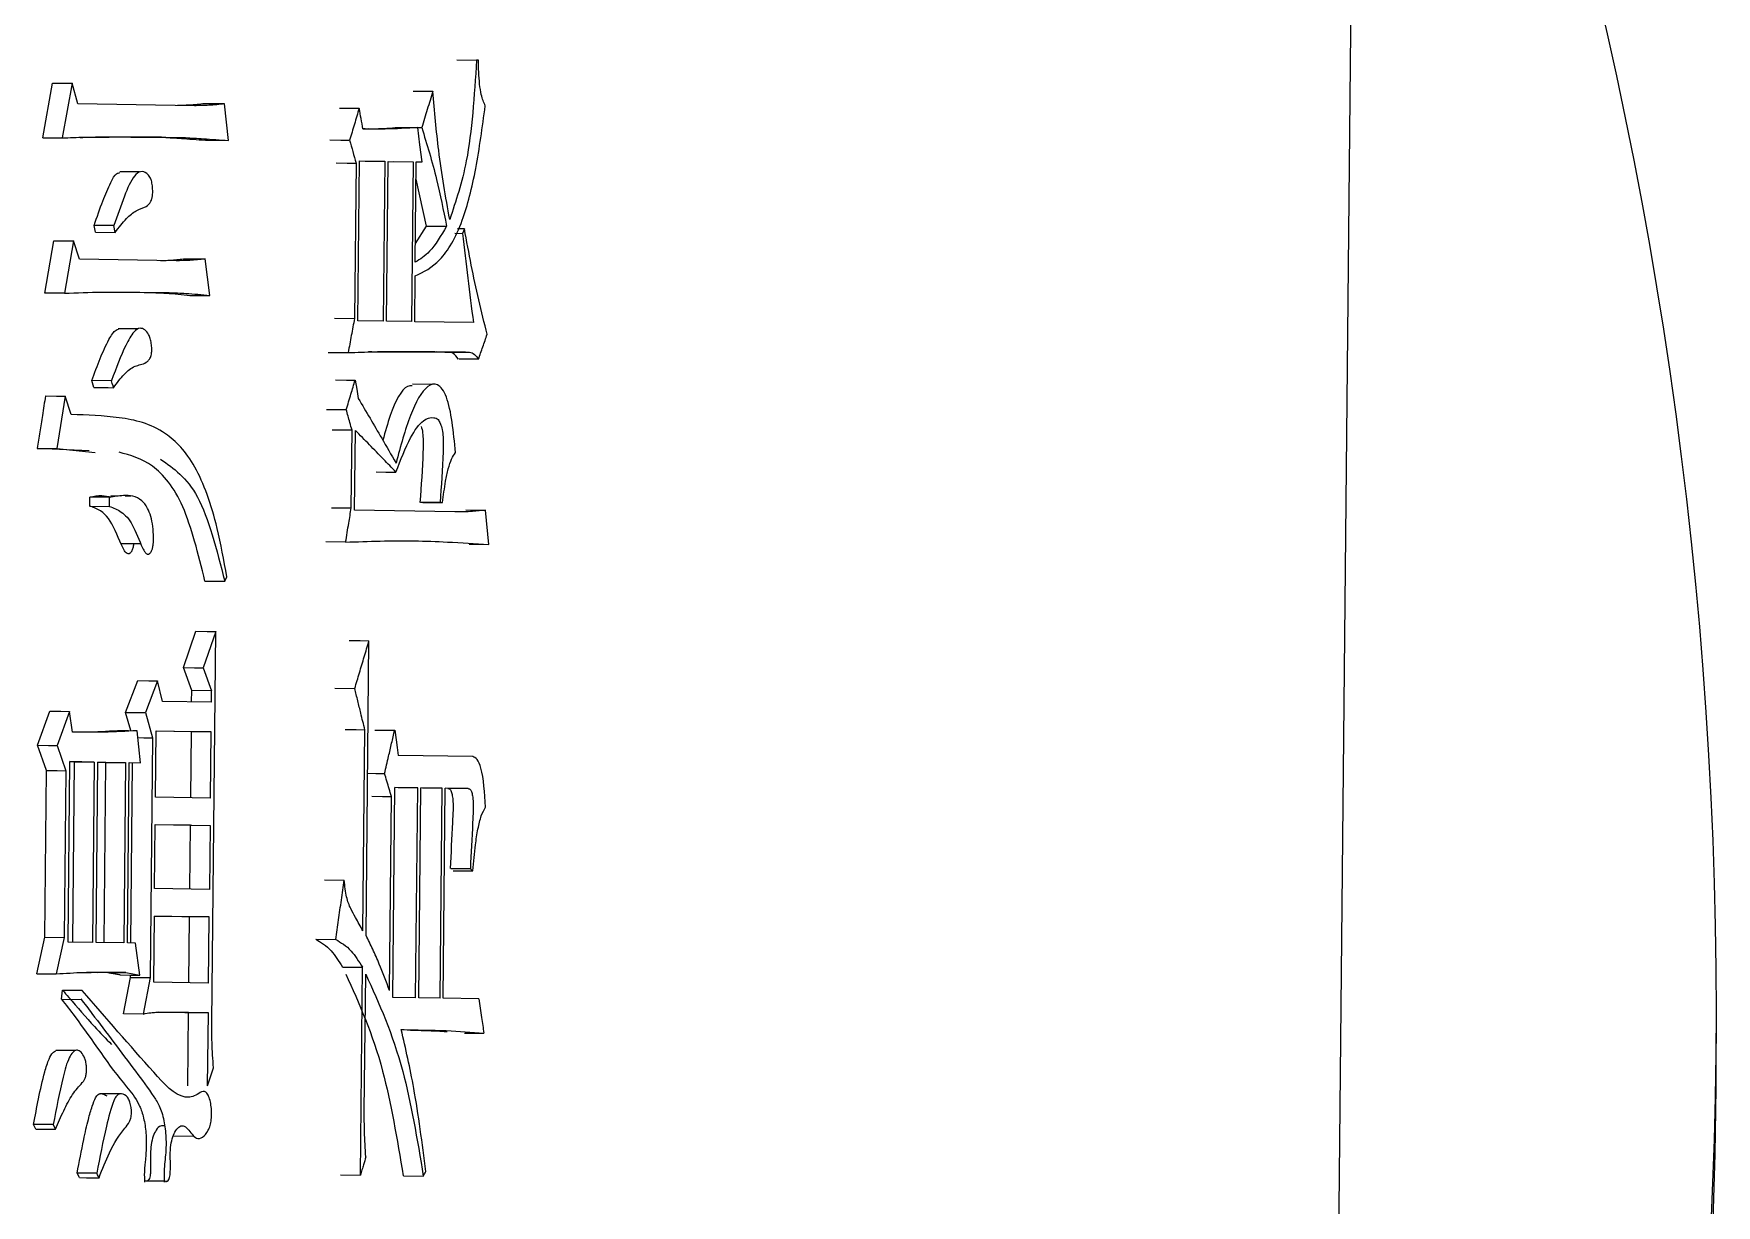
# Model space of a CAD drawing. Header units: millimetres. Extents: x 2344 to 4024, y 1094 to 2282.
# Drawn here: x 2997.81 to 3004.99, y 1263.08 to 1268.08 of the extents above; entities that cross this region are included whole.
import ezdxf

# ---------------------------------------------------------------- set-up
doc = ezdxf.new("R2010")
doc.units = ezdxf.units.MM

msp = doc.modelspace()

# ---------------------------------------------------------------- linework, layer by layer
at = {"color": 7, "linetype": 'Continuous', "lineweight": 25}
for p, q in [((3003.1648, 1241.7132), (3003.567, 1282.1897)), ((2999.6167, 1267.9635), (2999.7001, 1267.9627)), ((2999.7079, 1267.9626), (2999.7001, 1267.9627)), ((2997.8505, 1267.6314), (2997.892, 1267.8644)), ((2997.9755, 1267.8636), (2997.934, 1267.6306)), ((2998.0007, 1267.7756), (2997.9755, 1267.8636)), ((2999.4298, 1267.8302), (2999.5137, 1267.8294)), ((2998.4974, 1267.768), (2998.0007, 1267.7756)), ((2998.6257, 1267.7757), (2998.5413, 1267.7764)), ((2998.6423, 1267.6196), (2998.6257, 1267.7757)), ((2999.4502, 1267.6747), (2999.4664, 1267.6745)), ((2998.3748, 1267.633), (2998.459, 1267.6322)), ((2998.5579, 1267.6204), (2998.6423, 1267.6196)), ((2999.2254, 1267.6688), (2999.2158, 1267.6689)), ((2999.1936, 1266.8514), (2999.2004, 1267.5328)), ((2999.2004, 1267.5328), (2999.3091, 1267.531)), ((2999.2249, 1267.5318), (2999.3091, 1267.531)), ((2999.3091, 1267.531), (2999.3024, 1266.8496)), ((2999.3162, 1266.8494), (2999.3229, 1267.5308)), ((2999.3229, 1267.5308), (2999.4297, 1267.5291)), ((2999.3457, 1267.5298), (2999.4297, 1267.5291)), ((2999.4297, 1267.5291), (2999.423, 1266.8476)), ((2999.4391, 1267.1005), (2999.4433, 1267.5288)), ((2999.4433, 1267.5288), (2999.4677, 1267.5284)), ((2999.4433, 1267.5287), (2999.4677, 1267.5284)), ((2998.2639, 1267.4855), (2998.1789, 1267.4863)), ((2999.1862, 1267.5233), (2999.1797, 1266.8613)), ((2999.4863, 1267.2549), (2999.4426, 1267.4545)), ((2998.1535, 1267.2573), (2998.0697, 1267.258)), ((2998.0758, 1267.2287), (2998.0697, 1267.258)), ((2998.1596, 1267.2279), (2998.1535, 1267.2573)), ((2999.4398, 1267.1806), (2999.4863, 1267.2549)), ((2999.6485, 1267.2431), (2999.6182, 1267.2433)), ((2997.8603, 1266.9691), (2997.8983, 1267.1925)), ((2997.9819, 1267.1917), (2997.9438, 1266.9684)), ((2998.0071, 1267.1134), (2997.9819, 1267.1917)), ((2998.0758, 1267.2287), (2998.1596, 1267.2279)), ((2999.6072, 1267.224), (2999.6405, 1267.2237)), ((2998.4197, 1267.1071), (2998.0071, 1267.1134)), ((2998.5629, 1266.9588), (2998.543, 1267.1149)), ((2999.4365, 1266.8474), (2999.4385, 1267.0421)), ((2997.9438, 1266.9684), (2997.8603, 1266.9691)), ((2998.3063, 1266.972), (2998.3904, 1266.9712)), ((2998.4785, 1266.9596), (2998.5629, 1266.9588)), ((2998.2577, 1266.8167), (2998.1727, 1266.8175)), ((2999.0952, 1266.8621), (2999.1797, 1266.8613)), ((2999.3024, 1266.8496), (2999.1936, 1266.8514)), ((2999.423, 1266.8476), (2999.3162, 1266.8494)), ((2999.6864, 1266.8432), (2999.4365, 1266.8474)), ((2999.5273, 1266.7184), (2999.5334, 1266.7184)), ((2999.6533, 1266.7171), (2999.5303, 1266.7186)), ((2999.5836, 1266.7177), (2999.6695, 1266.7169)), ((2998.1437, 1266.5953), (2998.0599, 1266.5961)), ((2998.0692, 1266.5667), (2998.0599, 1266.5961)), ((2997.9459, 1266.5302), (2997.911, 1266.3068)), ((2997.9713, 1266.4519), (2997.9459, 1266.5302)), ((2999.5108, 1266.5797), (2999.4269, 1266.5805)), ((2999.0602, 1266.4732), (2999.1448, 1266.4724)), ((2999.1693, 1266.3844), (2999.0848, 1266.3852)), ((2999.166, 1266.0534), (2999.1693, 1266.3844)), ((2999.18, 1266.0434), (2999.1834, 1266.3842)), ((2997.8276, 1266.3075), (2997.911, 1266.3068)), ((2998.0489, 1266.2971), (2997.8276, 1266.3075)), ((2997.911, 1266.3068), (2998.0736, 1266.2901)), ((2998.0514, 1266.0607), (2998.0518, 1266.0996)), ((2998.1356, 1266.0989), (2998.0518, 1266.0996)), ((2998.1352, 1266.0599), (2998.1356, 1266.0989)), ((2998.1803, 1266.1041), (2998.1413, 1266.1045)), ((2998.2262, 1266.1037), (2998.2018, 1266.1039)), ((2998.0514, 1266.0606), (2998.1352, 1266.0599)), ((2999.0815, 1266.0542), (2999.166, 1266.0534)), ((2999.6076, 1266.0364), (2999.18, 1266.0434)), ((2999.5444, 1266.0764), (2999.4607, 1266.0772)), ((2999.4713, 1266.077), (2999.5551, 1266.0762)), ((2999.5444, 1266.0764), (2999.5551, 1266.0762)), ((2999.7521, 1265.8977), (2999.7381, 1266.0439)), ((2998.1835, 1265.902), (2998.2684, 1265.9013)), ((2999.142, 1265.9077), (2999.0575, 1265.9085)), ((2999.6688, 1265.8984), (2999.7521, 1265.8977)), ((2998.5422, 1265.7415), (2998.6267, 1265.7407)), ((2998.6267, 1265.7407), (2998.6359, 1265.76)), ((2998.4506, 1265.3729), (2998.5038, 1265.5279)), ((2998.5882, 1265.5271), (2998.5349, 1265.3722)), ((2998.5717, 1263.8624), (2998.5882, 1265.5271)), ((2999.2292, 1264.2316), (2999.2416, 1265.4874)), ((2998.2042, 1265.182), (2998.2556, 1265.3176)), ((2998.3397, 1265.3168), (2998.2882, 1265.1813)), ((2998.3606, 1265.2288), (2998.3397, 1265.3168)), ((2998.4861, 1265.275), (2998.4506, 1265.3729)), ((2998.5349, 1265.3722), (2998.5705, 1265.2742)), ((2998.4856, 1265.2263), (2998.4861, 1265.275)), ((2998.5705, 1265.2742), (2998.4861, 1265.275)), ((2998.57, 1265.2256), (2998.5705, 1265.2742)), ((2999.0964, 1265.2847), (2999.1809, 1265.284)), ((2997.8281, 1265.0418), (2997.8816, 1265.187)), ((2997.9652, 1265.1862), (2997.9116, 1265.041)), ((2997.9773, 1265.0984), (2997.9652, 1265.1862)), ((2998.2261, 1265.1042), (2998.2042, 1265.182)), ((2998.2882, 1265.1813), (2998.3185, 1265.0737)), ((2998.57, 1265.2256), (2998.3606, 1265.2288)), ((2997.9854, 1265.0984), (2997.9773, 1265.0984)), ((2998.2672, 1264.9674), (2998.2528, 1265.1039)), ((2998.3316, 1264.8204), (2998.3344, 1265.1027)), ((2998.3344, 1265.1027), (2998.5688, 1265.099)), ((2998.4844, 1265.0998), (2998.3344, 1265.1021)), ((2998.4816, 1264.8175), (2998.4844, 1265.0998)), ((2998.5688, 1265.099), (2998.4844, 1265.0998)), ((2998.566, 1264.8167), (2998.5688, 1265.099)), ((2999.2154, 1264.2513), (2999.2239, 1265.108)), ((2997.8661, 1264.9341), (2997.8281, 1265.0418)), ((2997.9116, 1265.041), (2997.9497, 1264.9333)), ((2998.3185, 1265.0737), (2998.3083, 1264.0515)), ((2997.9587, 1264.203), (2997.9663, 1264.972)), ((2998.0698, 1264.9704), (2997.9663, 1264.972)), ((2997.9861, 1264.9712), (2997.9663, 1264.9715)), ((2997.9785, 1264.2021), (2997.9861, 1264.9712)), ((2997.9861, 1264.9712), (2998.0698, 1264.9704)), ((2998.0698, 1264.9704), (2998.0622, 1264.2014)), ((2998.0783, 1264.2011), (2998.0859, 1264.9702)), ((2998.0859, 1264.9702), (2998.204, 1264.9684)), ((2998.1201, 1264.9691), (2998.0859, 1264.9697)), ((2998.1125, 1264.2006), (2998.1201, 1264.9691)), ((2998.1201, 1264.9691), (2998.204, 1264.9684)), ((2998.204, 1264.9684), (2998.1963, 1264.1993)), ((2998.2122, 1264.1991), (2998.2198, 1264.9681)), ((2998.2198, 1264.9681), (2998.2672, 1264.9674)), ((2998.2198, 1264.9678), (2998.2672, 1264.9674)), ((2998.2257, 1264.1989), (2998.2334, 1264.9677)), ((2999.6836, 1264.9933), (2999.3665, 1264.9986)), ((2997.8591, 1264.2234), (2997.8661, 1264.9341)), ((2997.9497, 1264.9333), (2997.9426, 1264.2227)), ((2998.566, 1264.8167), (2998.3316, 1264.8204)), ((2999.3291, 1263.9963), (2999.3373, 1264.8238)), ((2999.3425, 1263.9669), (2999.3514, 1264.8625)), ((2999.4493, 1264.8609), (2999.3514, 1264.8625)), ((2999.3653, 1264.8617), (2999.4493, 1264.8609)), ((2999.4404, 1263.9653), (2999.4493, 1264.8609)), ((2999.4538, 1263.965), (2999.4627, 1264.8607)), ((2999.5536, 1264.8592), (2999.4627, 1264.8607)), ((2999.4699, 1264.8599), (2999.5536, 1264.8592)), ((2999.5447, 1263.9635), (2999.5536, 1264.8592)), ((2999.558, 1263.9633), (2999.5669, 1264.8589)), ((2999.6641, 1264.8573), (2999.5669, 1264.8589)), ((2999.6641, 1264.8573), (2999.5781, 1264.8581)), ((2998.3277, 1264.4309), (2998.3305, 1264.7035)), ((2998.4804, 1264.7006), (2998.3304, 1264.703)), ((2998.3305, 1264.7035), (2998.5648, 1264.6999)), ((2998.4777, 1264.4281), (2998.4804, 1264.7006)), ((2998.4804, 1264.7006), (2998.5648, 1264.6999)), ((2998.5648, 1264.6999), (2998.5621, 1264.4273)), ((2999.0517, 1264.4677), (2999.1362, 1264.4669)), ((2998.5621, 1264.4273), (2998.3277, 1264.4309)), ((2998.3238, 1264.0318), (2998.3266, 1264.3141)), ((2998.3266, 1264.3141), (2998.5609, 1264.3105)), ((2998.4765, 1264.3112), (2998.3266, 1264.3136)), ((2998.4737, 1264.0289), (2998.4765, 1264.3112)), ((2998.5609, 1264.3105), (2998.4765, 1264.3112)), ((2998.5581, 1264.0282), (2998.5609, 1264.3105)), ((2997.8249, 1264.0682), (2997.8591, 1264.2234)), ((2997.8591, 1264.2234), (2997.9426, 1264.2227)), ((2997.9426, 1264.2227), (2997.9084, 1264.0674)), ((2998.0622, 1264.2014), (2997.9587, 1264.203)), ((2998.1963, 1264.1993), (2998.0783, 1264.2011)), ((2998.2469, 1264.1985), (2998.2122, 1264.1991)), ((2998.2645, 1264.0619), (2998.2469, 1264.1985)), ((2999.0151, 1264.215), (2999.0997, 1264.2142)), ((2999.1295, 1264.0963), (2999.2139, 1264.0955)), ((2999.2051, 1263.2097), (2999.2139, 1264.0955)), ((2998.1207, 1264.0734), (2998.0918, 1264.074)), ((2998.1946, 1263.897), (2998.2243, 1264.0523)), ((2998.2046, 1264.0726), (2998.2645, 1264.0619)), ((2998.2243, 1264.0523), (2998.2244, 1264.0623)), ((2998.2243, 1264.0523), (2998.3083, 1264.0515)), ((2998.3083, 1264.0515), (2998.2786, 1263.8962)), ((2998.5581, 1264.0282), (2998.3238, 1264.0318)), ((2999.2217, 1263.482), (2999.2275, 1264.0661)), ((2997.931, 1263.9594), (2997.9346, 1263.9983)), ((2997.931, 1263.9594), (2998.0146, 1263.9587)), ((2997.9346, 1263.9983), (2998.0183, 1263.9976)), ((2999.4404, 1263.9653), (2999.3425, 1263.9669)), ((2999.5447, 1263.9635), (2999.4538, 1263.965)), ((2999.7096, 1263.9608), (2999.558, 1263.9633)), ((2998.2786, 1263.8962), (2998.1946, 1263.897)), ((2998.4725, 1263.9024), (2998.3454, 1263.9044)), ((2998.3537, 1263.9048), (2998.5569, 1263.9016)), ((2998.4694, 1263.5908), (2998.4725, 1263.9024)), ((2998.5569, 1263.9016), (2998.4725, 1263.9024)), ((2998.5538, 1263.5901), (2998.5569, 1263.9016)), ((2999.6481, 1263.8151), (2999.7314, 1263.8144)), ((3004.9848, 1263.6747), (3004.9853, 1263.8644)), ((2997.9911, 1263.7406), (2997.9065, 1263.7414)), ((2998.5538, 1263.5901), (2998.5788, 1263.6676)), ((2998.1789, 1263.5555), (2998.094, 1263.5562)), ((2997.8955, 1263.425), (2997.812, 1263.4258)), ((2997.8216, 1263.4061), (2997.812, 1263.4258)), ((2997.8216, 1263.4062), (2997.9051, 1263.4054)), ((2998.4077, 1263.3772), (2998.4933, 1263.3763)), ((2998.0813, 1263.2177), (2997.9976, 1263.2185)), ((2998.007, 1263.1988), (2997.9976, 1263.2184)), ((2998.3685, 1263.184), (2998.2843, 1263.1848)), ((2998.2966, 1263.1846), (2998.3808, 1263.1838)), ((2999.1207, 1263.2104), (2999.2051, 1263.2097)), ((2999.3893, 1263.206), (2999.4732, 1263.2052))]:
    msp.add_line(p, q, dxfattribs=at)
at = {"color": 7, "linetype": 'Continuous', "lineweight": 25, "flags": 128}
for points in [[(2997.892, 1267.8644), (2997.9387, 1267.864), (2997.9755, 1267.8636)], [(2999.1154, 1267.7575), (2999.1623, 1267.7571), (2999.1998, 1267.7568)], [(2999.3662, 1267.6756), (2999.4125, 1267.6751), (2999.4502, 1267.6748)], [(2999.4677, 1267.5284), (2999.4589, 1267.6016), (2999.4502, 1267.6748)], [(2997.8505, 1267.6314), (2997.8973, 1267.6309), (2997.934, 1267.6306)], [(2999.0745, 1267.6219), (2999.1215, 1267.6215), (2999.159, 1267.6211)], [(2999.1018, 1267.5241), (2999.1487, 1267.5237), (2999.1862, 1267.5233)], [(2999.4884, 1267.2549), (2999.5128, 1267.2547), (2999.5392, 1267.2545), (2999.5721, 1267.2542)], [(2999.6485, 1267.2431), (2999.6445, 1267.2334), (2999.6405, 1267.2237)], [(2997.8983, 1267.1925), (2997.9451, 1267.1921), (2997.9819, 1267.1917)], [(2998.4587, 1267.1157), (2998.5059, 1267.1152), (2998.543, 1267.1149)], [(2999.0676, 1266.7165), (2999.1153, 1266.7161), (2999.1528, 1266.7157)], [(2999.7082, 1266.6871), (2999.6868, 1266.6873), (2999.6653, 1266.6875), (2999.6249, 1266.6878)], [(2998.153, 1266.566), (2998.1507, 1266.5733), (2998.1472, 1266.5843), (2998.1437, 1266.5953)], [(2999.0982, 1266.5992), (2999.1452, 1266.5987), (2999.1827, 1266.5984)], [(2999.1827, 1266.5984), (2999.1893, 1266.5593), (2999.1926, 1266.5398), (2999.196, 1266.5203)], [(2997.8624, 1266.5309), (2997.9092, 1266.5305), (2997.9459, 1266.5302)], [(2998.0692, 1266.5667), (2998.1058, 1266.5664), (2998.1294, 1266.5662), (2998.153, 1266.566)], [(2999.2724, 1266.2069), (2999.3138, 1266.2065), (2999.3566, 1266.2061)], [(2999.6548, 1266.0447), (2999.7002, 1266.0443), (2999.7381, 1266.0439)], [(2998.5038, 1265.5279), (2998.5511, 1265.5275), (2998.5882, 1265.5271)], [(2999.1573, 1265.4882), (2999.2041, 1265.4878), (2999.2416, 1265.4874)], [(2998.2556, 1265.3176), (2998.3027, 1265.3171), (2998.3397, 1265.3168)], [(2998.4506, 1265.3729), (2998.4978, 1265.3725), (2998.5349, 1265.3722)], [(2997.8816, 1265.187), (2997.9284, 1265.1866), (2997.9652, 1265.1862)], [(2998.2042, 1265.182), (2998.2512, 1265.1816), (2998.2882, 1265.1813)], [(2998.1688, 1265.1047), (2998.2158, 1265.1043), (2998.2528, 1265.1039)], [(2999.1396, 1265.1088), (2999.1864, 1265.1084), (2999.2239, 1265.108)], [(2999.267, 1265.1067), (2999.3135, 1265.1063), (2999.3511, 1265.1059)], [(2999.3511, 1265.1059), (2999.3569, 1265.0654), (2999.3617, 1265.032), (2999.3665, 1264.9986)], [(2997.8281, 1265.0418), (2997.8748, 1265.0414), (2997.9116, 1265.041)], [(2998.2559, 1265.0743), (2998.2815, 1265.074), (2998.3185, 1265.0737)], [(2997.8661, 1264.9341), (2997.9129, 1264.9337), (2997.9497, 1264.9333)], [(2999.236, 1264.9223), (2999.2705, 1264.922), (2999.3081, 1264.9216)], [(2999.2532, 1264.8246), (2999.2997, 1264.8241), (2999.3373, 1264.8238)], [(2999.5903, 1264.5171), (2999.6225, 1264.5168), (2999.6481, 1264.5166), (2999.6737, 1264.5164)], [(2999.6006, 1264.5072), (2999.6328, 1264.5069), (2999.6584, 1264.5067), (2999.684, 1264.5065)], [(2997.8249, 1264.0682), (2997.8717, 1264.0677), (2997.9084, 1264.0674)], [(2998.2046, 1264.0726), (2998.1576, 1264.073), (2998.1207, 1264.0734)], [(2998.1805, 1264.0627), (2998.2275, 1264.0623), (2998.2645, 1264.0619)], [(2997.9051, 1263.4054), (2997.9003, 1263.4152), (2997.8955, 1263.425)], [(2998.007, 1263.1988), (2998.0374, 1263.1985), (2998.0641, 1263.1983), (2998.0908, 1263.1981)], [(2998.0908, 1263.1981), (2998.0883, 1263.2031), (2998.0848, 1263.2104), (2998.0813, 1263.2177)]]:
    msp.add_lwpolyline(points, dxfattribs=at)
at = {"color": 7, "linetype": 'Continuous', "lineweight": 25}
for centre, start, end in [((2986.0854, 1263.9125), 341.67787, 17.18353), ((2986.0849, 1263.7228), 341.66394, 359.85415)]:
    msp.add_arc(centre, 18.8999, start, end, dxfattribs=at)
for points, knots in [([(2999.7001, 1267.9627), (2999.6904, 1267.8103), (2999.6733, 1267.5431), (2999.612, 1267.3612), (2999.5856, 1267.2831)], [0, 0, 0, 0, 0.5705874, 1, 1, 1, 1]), ([(2999.7371, 1267.7674), (2999.7309, 1267.7818), (2999.7206, 1267.806), (2999.7127, 1267.8602), (2999.7088, 1267.9102), (2999.7082, 1267.9451), (2999.7079, 1267.9626)], [0, 0, 0, 0, 0.326901, 0.547715, 0.772875, 1, 1, 1, 1]), ([(2999.5137, 1267.8294), (2999.5058, 1267.8036), (2999.4901, 1267.752), (2999.4743, 1267.7003), (2999.4664, 1267.6745)], [0, 0, 0, 0, 0.499715, 1, 1, 1, 1]), ([(2999.5856, 1267.2831), (2999.5686, 1267.3793), (2999.5382, 1267.5519), (2999.5212, 1267.7443), (2999.5137, 1267.8294)], [0, 0, 0, 0, 0.55797, 1, 1, 1, 1]), ([(2998.5413, 1267.7764), (2998.5303, 1267.7752), (2998.5084, 1267.7728), (2998.4698, 1267.7697), (2998.442, 1267.7693), (2998.4254, 1267.7691)], [0, 0, 0, 0, 0.285362, 0.57073, 1, 1, 1, 1]), ([(2998.6257, 1267.7757), (2998.6146, 1267.7745), (2998.5925, 1267.772), (2998.5498, 1267.7687), (2998.518, 1267.7682), (2998.4974, 1267.768)], [0, 0, 0, 0, 0.2603967, 0.5207987, 1, 1, 1, 1]), ([(2999.1998, 1267.7568), (2999.193, 1267.7342), (2999.1794, 1267.6889), (2999.1658, 1267.6437), (2999.159, 1267.6211)], [0, 0, 0, 0, 0.500001, 1, 1, 1, 1]), ([(2999.2158, 1267.6689), (2999.2131, 1267.6835), (2999.2078, 1267.7128), (2999.2025, 1267.7421), (2999.1998, 1267.7568)], [0, 0, 0, 0, 0.500002, 1, 1, 1, 1]), ([(2999.4385, 1267.0421), (2999.4741, 1267.0595), (2999.5458, 1267.0945), (2999.6384, 1267.2493), (2999.7007, 1267.4965), (2999.7249, 1267.6764), (2999.7371, 1267.7674)], [0, 0, 0, 0, 0.270784, 0.545188, 0.769924, 1, 1, 1, 1]), ([(2999.2157, 1267.6693), (2999.2341, 1267.6693), (2999.2843, 1267.6692), (2999.3335, 1267.6731), (2999.3646, 1267.6756)], [0, 0, 0, 0, 0.367932, 1, 1, 1, 1]), ([(2999.4502, 1267.6748), (2999.4038, 1267.6718), (2999.3419, 1267.6679), (2999.2717, 1267.6684), (2999.2485, 1267.6686), (2999.2412, 1267.6687)], [0, 0, 0, 0, 0.672754, 0.896218, 1, 1, 1, 1]), ([(2999.4664, 1267.6745), (2999.4886, 1267.6032), (2999.5285, 1267.475), (2999.5587, 1267.322), (2999.5721, 1267.2542)], [0, 0, 0, 0, 0.556251, 1, 1, 1, 1]), ([(2997.934, 1267.6306), (2997.9657, 1267.6319), (2998.0607, 1267.6358), (2998.1956, 1267.6353), (2998.3386, 1267.6337), (2998.4189, 1267.6327), (2998.459, 1267.6322)], [0, 0, 0, 0, 0.176515, 0.529562, 0.764778, 1, 1, 1, 1]), ([(2998.0101, 1267.633), (2998.0137, 1267.633), (2998.0354, 1267.6333), (2998.1598, 1267.6354), (2998.2678, 1267.6343), (2998.348, 1267.6335)], [0, 0, 0, 0, 0.049533, 0.29414, 1, 1, 1, 1]), ([(2998.3748, 1267.633), (2998.3709, 1267.6331), (2998.3631, 1267.6331), (2998.3534, 1267.6333), (2998.3437, 1267.6334), (2998.33, 1267.6335), (2998.3105, 1267.6338), (2998.287, 1267.6341), (2998.265, 1267.6343), (2998.2506, 1267.6345), (2998.2442, 1267.6345)], [0, 0, 0, 0, 0.089873, 0.179745, 0.224682, 0.314554, 0.494299, 0.674045, 0.85379, 1, 1, 1, 1]), ([(2998.3748, 1267.633), (2998.4003, 1267.6313), (2998.4439, 1267.6283), (2998.5048, 1267.6241), (2998.5402, 1267.6216), (2998.5579, 1267.6204)], [0, 0, 0, 0, 0.415042, 0.70752, 1, 1, 1, 1]), ([(2998.459, 1267.6322), (2998.4845, 1267.6305), (2998.5281, 1267.6275), (2998.5891, 1267.6233), (2998.6246, 1267.6209), (2998.6423, 1267.6196)], [0, 0, 0, 0, 0.414457, 0.707228, 1, 1, 1, 1]), ([(2999.159, 1267.6211), (2999.1635, 1267.6048), (2999.1726, 1267.5722), (2999.1817, 1267.5396), (2999.1862, 1267.5233)], [0, 0, 0, 0, 0.500001, 1, 1, 1, 1]), ([(2998.0697, 1267.258), (2998.0819, 1267.2933), (2998.1045, 1267.3581), (2998.1359, 1267.4325), (2998.1608, 1267.4793), (2998.1749, 1267.4817), (2998.1796, 1267.4826)], [0, 0, 0, 0, 0.37835, 0.694754, 0.89905, 1, 1, 1, 1]), ([(2998.1596, 1267.2279), (2998.1755, 1267.2489), (2998.2045, 1267.2871), (2998.2493, 1267.3241), (2998.2846, 1267.3324), (2998.3079, 1267.3501), (2998.3164, 1267.3712), (2998.3192, 1267.3876), (2998.3198, 1267.4069), (2998.3184, 1267.4286), (2998.3145, 1267.4489), (2998.3063, 1267.4676), (2998.2907, 1267.4836), (2998.2678, 1267.4916), (2998.2327, 1267.4654), (2998.1957, 1267.3759), (2998.1684, 1267.2993), (2998.1535, 1267.2573)], [0, 0, 0, 0, 0.134794, 0.24553, 0.356039, 0.411786, 0.426956, 0.442239, 0.461011, 0.480326, 0.50369, 0.524583, 0.562821, 0.632701, 0.701688, 0.836333, 1, 1, 1, 1]), ([(2999.5721, 1267.2542), (2999.5484, 1267.2142), (2999.5063, 1267.1432), (2999.4595, 1267.1135), (2999.4391, 1267.1005)], [0, 0, 0, 0, 0.561971, 1, 1, 1, 1]), ([(2999.7455, 1266.7935), (2999.7332, 1266.8421), (2999.7092, 1266.9365), (2999.6772, 1267.088), (2999.6581, 1267.1913), (2999.6485, 1267.2431)], [0, 0, 0, 0, 0.345359, 0.672117, 1, 1, 1, 1]), ([(2999.6405, 1267.2237), (2999.6481, 1267.1603), (2999.6635, 1267.0335), (2999.6788, 1266.9066), (2999.6864, 1266.8432)], [0, 0, 0, 0, 0.5, 1, 1, 1, 1]), ([(2998.353, 1267.1081), (2998.3581, 1267.1082), (2998.374, 1267.1083), (2998.4093, 1267.1101), (2998.4394, 1267.1135), (2998.4587, 1267.1157)], [0, 0, 0, 0, 0.143144, 0.450157, 1, 1, 1, 1]), ([(2998.543, 1267.1149), (2998.5322, 1267.1136), (2998.5104, 1267.1109), (2998.4694, 1267.1077), (2998.4391, 1267.1073), (2998.4197, 1267.1071)], [0, 0, 0, 0, 0.266065, 0.532137, 1, 1, 1, 1]), ([(2997.9438, 1266.9684), (2997.9966, 1266.9705), (2998.099, 1266.9747), (2998.2477, 1266.9728), (2998.3428, 1266.9717), (2998.3904, 1266.9712)], [0, 0, 0, 0, 0.348472, 0.674226, 1, 1, 1, 1]), ([(2998.3063, 1266.972), (2998.3296, 1266.9712), (2998.3702, 1266.9697), (2998.4276, 1266.9652), (2998.4615, 1266.9614), (2998.4785, 1266.9596)], [0, 0, 0, 0, 0.40336, 0.701665, 1, 1, 1, 1]), ([(2998.3904, 1266.9712), (2998.414, 1266.9704), (2998.4547, 1266.9689), (2998.5122, 1266.9644), (2998.546, 1266.9607), (2998.5629, 1266.9588)], [0, 0, 0, 0, 0.406816, 0.703394, 1, 1, 1, 1]), ([(2998.0599, 1266.5961), (2998.0717, 1266.6281), (2998.0948, 1266.6911), (2998.1285, 1266.7664), (2998.1557, 1266.8099), (2998.1701, 1266.8141), (2998.1733, 1266.815)], [0, 0, 0, 0, 0.350416, 0.688784, 0.92924, 1, 1, 1, 1]), ([(2998.153, 1266.566), (2998.1678, 1266.5863), (2998.197, 1266.6266), (2998.244, 1266.6625), (2998.2797, 1266.6647), (2998.3013, 1266.6814), (2998.3087, 1266.6915), (2998.3132, 1266.7032), (2998.3154, 1266.7167), (2998.3158, 1266.7347), (2998.3139, 1266.7555), (2998.3093, 1266.7769), (2998.3001, 1266.7984), (2998.2851, 1266.8147), (2998.2636, 1266.8232), (2998.2346, 1266.803), (2998.1927, 1266.7283), (2998.1632, 1266.6496), (2998.144, 1266.596), (2998.1437, 1266.5953)], [0, 0, 0, 0, 0.124309, 0.24609, 0.367306, 0.396347, 0.417489, 0.429803, 0.442215, 0.457158, 0.478755, 0.501073, 0.52588, 0.571425, 0.623854, 0.691349, 0.794036, 0.997429, 1, 1, 1, 1]), ([(2999.1797, 1266.8613), (2999.1752, 1266.8371), (2999.1663, 1266.7885), (2999.1573, 1266.74), (2999.1528, 1266.7157)], [0, 0, 0, 0, 0.5000008, 1, 1, 1, 1]), ([(2999.7082, 1266.6871), (2999.7145, 1266.7048), (2999.7269, 1266.7403), (2999.7393, 1266.7758), (2999.7455, 1266.7935)], [0, 0, 0, 0, 0.499999, 1, 1, 1, 1]), ([(2999.1528, 1266.7157), (2999.1622, 1266.716), (2999.209, 1266.7176), (2999.3206, 1266.7216), (2999.4525, 1266.7194), (2999.5775, 1266.7179), (2999.6388, 1266.7172), (2999.6695, 1266.7169)], [0, 0, 0, 0, 0.052356, 0.261783, 0.630871, 0.815433, 1, 1, 1, 1]), ([(2999.2542, 1266.7188), (2999.2519, 1266.7187), (2999.2489, 1266.7186), (2999.2447, 1266.7185), (2999.243, 1266.7184), (2999.2423, 1266.7184), (2999.2418, 1266.7184), (2999.2414, 1266.7184), (2999.2409, 1266.7183), (2999.2401, 1266.7183), (2999.2395, 1266.7183), (2999.2401, 1266.7183), (2999.2405, 1266.7183)], [0, 0, 0, 0, 0.4477813, 0.5822031, 0.6271428, 0.6458293, 0.6630548, 0.679853, 0.6972642, 0.737063, 0.8485179, 1, 1, 1, 1]), ([(2999.2478, 1266.7184), (2999.2707, 1266.7187), (2999.3565, 1266.72), (2999.455, 1266.7191), (2999.5273, 1266.7184)], [0, 0, 0, 0, 0.26665, 1, 1, 1, 1]), ([(2999.5673, 1266.7179), (2999.5617, 1266.7179), (2999.5187, 1266.7183), (2999.4748, 1266.7188), (2999.4367, 1266.7193)], [0, 0, 0, 0, 0.130802, 1, 1, 1, 1]), ([(2999.5772, 1266.7178), (2999.5777, 1266.7178), (2999.5811, 1266.7178), (2999.5844, 1266.7177), (2999.5873, 1266.7177)], [0, 0, 0, 0, 0.122005, 1, 1, 1, 1]), ([(2999.6223, 1266.6879), (2999.6153, 1266.6975), (2999.603, 1266.7147), (2999.5895, 1266.7168), (2999.5836, 1266.7177)], [0, 0, 0, 0, 0.561984, 1, 1, 1, 1]), ([(2999.6695, 1266.7169), (2999.677, 1266.7154), (2999.6905, 1266.7126), (2999.7028, 1266.6949), (2999.7082, 1266.6871)], [0, 0, 0, 0, 0.557418, 1, 1, 1, 1]), ([(2999.1448, 1266.4724), (2999.1481, 1266.4835), (2999.1548, 1266.5057), (2999.1674, 1266.5477), (2999.1767, 1266.5786), (2999.1827, 1266.5984)], [0, 0, 0, 0, 0.264385, 0.52877, 1, 1, 1, 1]), ([(2997.8624, 1266.5309), (2997.8581, 1266.5031), (2997.8501, 1266.4519), (2997.8385, 1266.3774), (2997.8312, 1266.3308), (2997.8276, 1266.3075)], [0, 0, 0, 0, 0.374396, 0.687198, 1, 1, 1, 1]), ([(2999.426, 1266.5746), (2999.4194, 1266.5742), (2999.3856, 1266.5722), (2999.3396, 1266.481), (2999.3107, 1266.3784), (2999.3006, 1266.3422)], [0, 0, 0, 0, 0.134903, 0.694981, 1, 1, 1, 1]), ([(2999.6101, 1266.2895), (2999.6061, 1266.3336), (2999.5981, 1266.4203), (2999.5741, 1266.5359), (2999.5341, 1266.5883), (2999.478, 1266.5734), (2999.4136, 1266.4562), (2999.3761, 1266.3163), (2999.3569, 1266.245)], [0, 0, 0, 0, 0.1277216, 0.251241, 0.3767401, 0.501176, 0.7455986, 1, 1, 1, 1]), ([(2998.6359, 1265.76), (2998.6231, 1265.8303), (2998.5899, 1266.0124), (2998.5041, 1266.2513), (2998.3564, 1266.4029), (2998.177, 1266.4445), (2998.0402, 1266.4494), (2997.9713, 1266.4518)], [0, 0, 0, 0, 0.113441, 0.293656, 0.475727, 0.736012, 1, 1, 1, 1]), ([(2999.1693, 1266.3844), (2999.1662, 1266.3956), (2999.1605, 1266.4159), (2999.1523, 1266.4452), (2999.1473, 1266.4634), (2999.1448, 1266.4724)], [0, 0, 0, 0, 0.381894, 0.690947, 1, 1, 1, 1]), ([(2999.196, 1266.5203), (2999.2127, 1266.492), (2999.2461, 1266.4354), (2999.2998, 1266.3437), (2999.3365, 1266.2802), (2999.3569, 1266.245)], [0, 0, 0, 0, 0.308208, 0.616415, 1, 1, 1, 1]), ([(2999.3566, 1266.2061), (2999.3388, 1266.2245), (2999.3013, 1266.2635), (2999.2436, 1266.3228), (2999.2035, 1266.3637), (2999.1834, 1266.3842)], [0, 0, 0, 0, 0.311048, 0.655523, 1, 1, 1, 1]), ([(2999.3566, 1266.2061), (2999.3767, 1266.2584), (2999.4123, 1266.3508), (2999.4688, 1266.4313), (2999.5093, 1266.4416), (2999.5344, 1266.4346), (2999.5463, 1266.4141), (2999.554, 1266.3884), (2999.5588, 1266.3471), (2999.5568, 1266.2396), (2999.5498, 1266.1477), (2999.5444, 1266.0764)], [0, 0, 0, 0, 0.238272, 0.421507, 0.564341, 0.620408, 0.659481, 0.692106, 0.724915, 0.786663, 1, 1, 1, 1]), ([(2999.4642, 1266.4), (2999.4654, 1266.3962), (2999.4691, 1266.3847), (2999.4729, 1266.3474), (2999.4712, 1266.241), (2999.4642, 1266.1487), (2999.4587, 1266.0772)], [0, 0, 0, 0, 0.050304, 0.151478, 0.342175, 1, 1, 1, 1]), ([(2998.5422, 1265.7415), (2998.5138, 1265.8571), (2998.4579, 1266.0843), (2998.3206, 1266.2519), (2998.2242, 1266.2781), (2998.1763, 1266.2911)], [0, 0, 0, 0, 0.34277, 0.673407, 1, 1, 1, 1]), ([(2998.3526, 1266.2616), (2998.409, 1266.2225), (2998.5237, 1266.143), (2998.592, 1265.8764), (2998.6267, 1265.7407)], [0, 0, 0, 0, 0.491143, 1, 1, 1, 1]), ([(2999.5551, 1266.0762), (2999.5591, 1266.1072), (2999.5658, 1266.1578), (2999.579, 1266.2206), (2999.5931, 1266.2644), (2999.6045, 1266.2812), (2999.6101, 1266.2895)], [0, 0, 0, 0, 0.349206, 0.57168, 0.788739, 1, 1, 1, 1]), ([(2998.0518, 1266.0996), (2998.0689, 1266.1034), (2998.0991, 1266.1101), (2998.1287, 1266.1026), (2998.1416, 1266.0994)], [0, 0, 0, 0, 0.567732, 1, 1, 1, 1]), ([(2998.1352, 1266.0599), (2998.1521, 1266.0536), (2998.186, 1266.0412), (2998.2366, 1265.9873), (2998.2642, 1265.9054), (2998.286, 1265.8642), (2998.2964, 1265.8552), (2998.3062, 1265.8576), (2998.3141, 1265.8676), (2998.3193, 1265.8824), (2998.3225, 1265.902), (2998.3236, 1265.9337), (2998.3207, 1265.9757), (2998.3119, 1266.0195), (2998.2961, 1266.0595), (2998.2576, 1266.1046), (2998.2015, 1266.1087), (2998.1553, 1266.1018), (2998.1356, 1266.0989)], [0, 0, 0, 0, 0.1148781, 0.2303409, 0.3594949, 0.3880942, 0.4104429, 0.4329085, 0.4537856, 0.4678638, 0.4819454, 0.5050435, 0.5445466, 0.5851813, 0.626806, 0.6896766, 0.8670498, 1, 1, 1, 1]), ([(2998.2377, 1265.9015), (2998.2377, 1265.9007), (2998.2373, 1265.8938), (2998.2349, 1265.8818), (2998.2298, 1265.868), (2998.2228, 1265.8593), (2998.2144, 1265.8561), (2998.2038, 1265.8619), (2998.1779, 1265.9094), (2998.1421, 1266.0142), (2998.0881, 1266.0492), (2998.058, 1266.0586), (2998.0514, 1266.0606)], [0, 0, 0, 0, 0.004441, 0.03516, 0.066002, 0.103066, 0.140716, 0.183988, 0.252657, 0.577586, 0.907386, 1, 1, 1, 1]), ([(2999.142, 1265.9077), (2999.1442, 1265.9212), (2999.1487, 1265.9482), (2999.1567, 1265.9968), (2999.1624, 1266.0318), (2999.166, 1266.0534)], [0, 0, 0, 0, 0.2778471, 0.5556941, 1, 1, 1, 1]), ([(2999.7381, 1266.0439), (2999.7199, 1266.0417), (2999.6892, 1266.0379), (2999.6457, 1266.0365), (2999.6203, 1266.0364), (2999.6076, 1266.0364)], [0, 0, 0, 0, 0.421909, 0.710935, 1, 1, 1, 1]), ([(2999.142, 1265.9077), (2999.2404, 1265.9111), (2999.388, 1265.9161), (2999.5897, 1265.9082), (2999.6937, 1265.9015), (2999.7521, 1265.8977)], [0, 0, 0, 0, 0.467547, 0.701316, 1, 1, 1, 1]), ([(2999.1809, 1265.284), (2999.1875, 1265.3062), (2999.201, 1265.3512), (2999.2213, 1265.419), (2999.2348, 1265.4646), (2999.2416, 1265.4874)], [0, 0, 0, 0, 0.327334, 0.663667, 1, 1, 1, 1]), ([(2999.2239, 1265.108), (2999.2182, 1265.1315), (2999.2082, 1265.1726), (2999.1938, 1265.2313), (2999.1852, 1265.2664), (2999.1809, 1265.284)], [0, 0, 0, 0, 0.401179, 0.700589, 1, 1, 1, 1]), ([(2997.9773, 1265.0987), (2997.9966, 1265.0986), (2998.061, 1265.0983), (2998.1244, 1265.1021), (2998.1688, 1265.1047)], [0, 0, 0, 0, 0.298992, 1, 1, 1, 1]), ([(2998.2528, 1265.1039), (2998.206, 1265.1013), (2998.1372, 1265.0974), (2998.0509, 1265.0978), (2998.0115, 1265.0982), (2997.9948, 1265.0983)], [0, 0, 0, 0, 0.548677, 0.80781, 1, 1, 1, 1]), ([(2999.3081, 1264.9216), (2999.3138, 1264.946), (2999.3238, 1264.9889), (2999.3382, 1265.0503), (2999.3468, 1265.0874), (2999.3511, 1265.1059)], [0, 0, 0, 0, 0.39674, 0.69837, 1, 1, 1, 1]), ([(2999.7384, 1264.7782), (2999.7345, 1264.8394), (2999.7293, 1264.9235), (2999.7032, 1264.9861), (2999.6901, 1264.9909), (2999.6836, 1264.9933)], [0, 0, 0, 0, 0.576232, 0.790743, 1, 1, 1, 1]), ([(2999.3373, 1264.8238), (2999.3341, 1264.8345), (2999.3277, 1264.8562), (2999.3179, 1264.8888), (2999.3113, 1264.9107), (2999.3081, 1264.9216)], [0, 0, 0, 0, 0.328624, 0.664312, 1, 1, 1, 1]), ([(2999.5781, 1264.8582), (2999.5821, 1264.8574), (2999.5884, 1264.8562), (2999.5953, 1264.8375), (2999.6021, 1264.7922), (2999.5953, 1264.6788), (2999.5908, 1264.5814), (2999.5878, 1264.5172)], [0, 0, 0, 0, 0.09988, 0.161027, 0.225197, 0.488841, 1, 1, 1, 1]), ([(2999.6641, 1264.8574), (2999.668, 1264.8566), (2999.6743, 1264.8554), (2999.6813, 1264.8367), (2999.6881, 1264.7914), (2999.6813, 1264.678), (2999.6767, 1264.5806), (2999.6737, 1264.5164)], [0, 0, 0, 0, 0.099992, 0.161179, 0.225357, 0.488943, 1, 1, 1, 1]), ([(2999.684, 1264.5065), (2999.6874, 1264.5443), (2999.6929, 1264.6062), (2999.7055, 1264.685), (2999.7193, 1264.7442), (2999.7321, 1264.767), (2999.7384, 1264.7782)], [0, 0, 0, 0, 0.348975, 0.571883, 0.789677, 1, 1, 1, 1]), ([(2999.6737, 1264.5164), (2999.6754, 1264.5147), (2999.6788, 1264.5114), (2999.6823, 1264.5081), (2999.684, 1264.5065)], [0, 0, 0, 0, 0.499999, 1, 1, 1, 1]), ([(2999.0997, 1264.2142), (2999.1037, 1264.2419), (2999.1118, 1264.2978), (2999.1239, 1264.382), (2999.1321, 1264.4386), (2999.1361, 1264.4668)], [0, 0, 0, 0, 0.328333, 0.664167, 1, 1, 1, 1]), ([(2999.2154, 1264.2513), (2999.205, 1264.2704), (2999.1878, 1264.3018), (2999.1636, 1264.3442), (2999.1438, 1264.3921), (2999.1388, 1264.4416), (2999.1362, 1264.4668)], [0, 0, 0, 0, 0.334537, 0.551409, 0.771322, 1, 1, 1, 1]), ([(2999.3291, 1263.9963), (2999.3148, 1264.0348), (2999.2919, 1264.0964), (2999.258, 1264.1729), (2999.2388, 1264.212), (2999.2292, 1264.2316)], [0, 0, 0, 0, 0.453187, 0.726355, 1, 1, 1, 1]), ([(2999.0145, 1264.215), (2999.0369, 1264.202), (2999.0771, 1264.1787), (2999.1127, 1264.1216), (2999.1286, 1264.0963)], [0, 0, 0, 0, 0.556645, 1, 1, 1, 1]), ([(2999.0997, 1264.2142), (2999.1221, 1264.2012), (2999.1623, 1264.1779), (2999.198, 1264.1208), (2999.2139, 1264.0955)], [0, 0, 0, 0, 0.556684, 1, 1, 1, 1]), ([(2997.9084, 1264.0674), (2997.9476, 1264.07), (2998.0172, 1264.0747), (2998.1158, 1264.0748), (2998.175, 1264.0733), (2998.2046, 1264.0726)], [0, 0, 0, 0, 0.392125, 0.69604, 1, 1, 1, 1]), ([(2997.996, 1264.0727), (2998.0223, 1264.0733), (2998.0687, 1264.0743), (2998.0809, 1264.0741), (2998.0861, 1264.074)], [0, 0, 0, 0, 0.566151, 1, 1, 1, 1]), ([(2998.1805, 1264.0627), (2998.1751, 1264.0637), (2998.1644, 1264.0656), (2998.1445, 1264.0691), (2998.1299, 1264.0717), (2998.1207, 1264.0734)], [0, 0, 0, 0, 0.270458, 0.540917, 1, 1, 1, 1]), ([(2999.1422, 1264.0669), (2999.1993, 1263.9411), (2999.3028, 1263.7129), (2999.3613, 1263.363), (2999.3875, 1263.206)], [0, 0, 0, 0, 0.5513605, 1, 1, 1, 1]), ([(2999.2275, 1264.0661), (2999.2847, 1263.9403), (2999.3883, 1263.7122), (2999.4469, 1263.3622), (2999.4732, 1263.2052)], [0, 0, 0, 0, 0.551463, 1, 1, 1, 1]), ([(2997.931, 1263.9594), (2997.9499, 1263.9351), (2998.0442, 1263.8135), (2998.1506, 1263.6483), (2998.2533, 1263.534), (2998.2801, 1263.4627), (2998.2913, 1263.3991), (2998.2933, 1263.3301), (2998.2878, 1263.2689), (2998.2828, 1263.2191), (2998.2843, 1263.19), (2998.2848, 1263.1799)], [0, 0, 0, 0, 0.123687, 0.618461, 0.738997, 0.790326, 0.841904, 0.890931, 0.936567, 0.978026, 1, 1, 1, 1]), ([(2997.9346, 1263.9983), (2997.9437, 1263.9878), (2997.9894, 1263.9354), (2998.0592, 1263.8531), (2998.1196, 1263.7916), (2998.1439, 1263.7668)], [0, 0, 0, 0, 0.130013, 0.649952, 1, 1, 1, 1]), ([(2998.0133, 1263.9604), (2998.029, 1263.9399), (2998.1075, 1263.8377), (2998.2115, 1263.698), (2998.3079, 1263.5696), (2998.3513, 1263.5022), (2998.3701, 1263.438), (2998.3777, 1263.3644), (2998.3749, 1263.2899), (2998.3668, 1263.2309), (2998.3684, 1263.1913), (2998.3689, 1263.1791)], [0, 0, 0, 0, 0.1027353, 0.5136406, 0.6918032, 0.752733, 0.8144801, 0.8682422, 0.9145564, 0.9737924, 1, 1, 1, 1]), ([(2998.3745, 1263.1829), (2998.3768, 1263.183), (2998.3815, 1263.183), (2998.3874, 1263.1893), (2998.3914, 1263.1997), (2998.394, 1263.2137), (2998.3962, 1263.2569), (2998.3918, 1263.3114), (2998.4021, 1263.3663), (2998.4142, 1263.3971), (2998.4304, 1263.4167), (2998.4497, 1263.4236), (2998.4753, 1263.4032), (2998.5008, 1263.3598), (2998.5325, 1263.3685), (2998.5526, 1263.3896), (2998.5647, 1263.4197), (2998.5697, 1263.4458), (2998.571, 1263.4741), (2998.5693, 1263.5025), (2998.5644, 1263.53), (2998.5562, 1263.5526), (2998.5457, 1263.5657), (2998.5296, 1263.5679), (2998.5011, 1263.545), (2998.4283, 1263.5312), (2998.2659, 1263.7119), (2998.1208, 1263.8792), (2998.0195, 1263.996)], [0, 0, 0, 0, 0.007825, 0.015857, 0.020934, 0.026005, 0.034592, 0.073423, 0.090206, 0.106937, 0.128009, 0.149392, 0.172688, 0.219515, 0.249945, 0.280395, 0.29244, 0.304603, 0.315296, 0.326596, 0.339245, 0.35279, 0.366071, 0.378823, 0.408474, 0.468, 0.628563, 1, 1, 1, 1]), ([(2999.7096, 1263.9608), (2999.7116, 1263.9475), (2999.7156, 1263.9211), (2999.7228, 1263.8723), (2999.7281, 1263.8367), (2999.7314, 1263.8144)], [0, 0, 0, 0, 0.271196, 0.542393, 1, 1, 1, 1]), ([(2998.2786, 1263.8962), (2998.2897, 1263.8984), (2998.3078, 1263.9019), (2998.3328, 1263.9038), (2998.3468, 1263.9045), (2998.3537, 1263.9048)], [0, 0, 0, 0, 0.441782, 0.720858, 1, 1, 1, 1]), ([(2998.5788, 1263.6676), (2998.5762, 1263.7034), (2998.5714, 1263.7675), (2998.5716, 1263.8334), (2998.5717, 1263.8624)], [0, 0, 0, 0, 0.558776, 1, 1, 1, 1]), ([(2999.3794, 1263.83), (2999.4117, 1263.8292), (2999.4762, 1263.8277), (2999.5943, 1263.8258), (2999.6783, 1263.8188), (2999.7314, 1263.8144)], [0, 0, 0, 0, 0.268696, 0.537392, 1, 1, 1, 1]), ([(2999.4841, 1263.2245), (2999.4684, 1263.3458), (2999.4407, 1263.5609), (2999.398, 1263.7482), (2999.3794, 1263.8299)], [0, 0, 0, 0, 0.563625, 1, 1, 1, 1]), ([(2999.418, 1263.8279), (2999.4489, 1263.827), (2999.4996, 1263.8255), (2999.5463, 1263.8234), (2999.5727, 1263.8217), (2999.5746, 1263.8217), (2999.5748, 1263.8217)], [0, 0, 0, 0, 0.511474, 0.839282, 0.983312, 1, 1, 1, 1]), ([(2997.812, 1263.4258), (2997.8187, 1263.4624), (2997.8329, 1263.5396), (2997.8545, 1263.634), (2997.8748, 1263.7014), (2997.8917, 1263.7331), (2997.9025, 1263.7377), (2997.9071, 1263.7397)], [0, 0, 0, 0, 0.292293, 0.615214, 0.789645, 0.910459, 1, 1, 1, 1]), ([(2997.9051, 1263.4054), (2997.9167, 1263.4322), (2997.9398, 1263.4857), (2997.9773, 1263.5571), (2998.0082, 1263.5911), (2998.027, 1263.6126), (2998.0331, 1263.6258), (2998.0365, 1263.6424), (2998.0377, 1263.6611), (2998.0369, 1263.6804), (2998.0331, 1263.7007), (2998.0241, 1263.7219), (2998.0108, 1263.7385), (2997.9944, 1263.7441), (2997.9783, 1263.7343), (2997.9567, 1263.7008), (2997.9275, 1263.5943), (2997.9085, 1263.4936), (2997.8955, 1263.425)], [0, 0, 0, 0, 0.118195, 0.236594, 0.355265, 0.378317, 0.396661, 0.415151, 0.431859, 0.45125, 0.470947, 0.497651, 0.545149, 0.585605, 0.625976, 0.672286, 0.776697, 1, 1, 1, 1]), ([(2997.9976, 1263.2185), (2998.0066, 1263.2664), (2998.0212, 1263.3446), (2998.0428, 1263.4403), (2998.0601, 1263.499), (2998.0736, 1263.5381), (2998.0886, 1263.5569), (2998.1054, 1263.5579), (2998.1173, 1263.551), (2998.1237, 1263.5473)], [0, 0, 0, 0, 0.307647, 0.50204, 0.640418, 0.739444, 0.805652, 0.894443, 1, 1, 1, 1]), ([(2998.0908, 1263.1981), (2998.1052, 1263.2352), (2998.1382, 1263.3205), (2998.1841, 1263.3918), (2998.2169, 1263.4286), (2998.2256, 1263.4499), (2998.2286, 1263.4635), (2998.2294, 1263.4778), (2998.228, 1263.496), (2998.2239, 1263.516), (2998.2166, 1263.5362), (2998.2018, 1263.5546), (2998.184, 1263.5587), (2998.1656, 1263.5505), (2998.1439, 1263.5066), (2998.1148, 1263.3945), (2998.0942, 1263.2854), (2998.0813, 1263.2177)], [0, 0, 0, 0, 0.146558, 0.336246, 0.39205, 0.410554, 0.4225, 0.434544, 0.44937, 0.472852, 0.497708, 0.52707, 0.595753, 0.630273, 0.664977, 0.792411, 1, 1, 1, 1]), ([(2999.2281, 1263.2872), (2999.2257, 1263.323), (2999.2214, 1263.3871), (2999.2216, 1263.453), (2999.2217, 1263.482)], [0, 0, 0, 0, 0.558776, 1, 1, 1, 1]), ([(2998.3721, 1263.4183), (2998.3656, 1263.4198), (2998.3527, 1263.4226), (2998.335, 1263.4056), (2998.321, 1263.3774), (2998.3124, 1263.341), (2998.3094, 1263.3005), (2998.3105, 1263.2639), (2998.311, 1263.2342), (2998.3096, 1263.2131), (2998.3072, 1263.1999), (2998.3031, 1263.1901), (2998.2977, 1263.1847), (2998.2933, 1263.183), (2998.2908, 1263.1836), (2998.2904, 1263.1837)], [0, 0, 0, 0, 0.141339, 0.282238, 0.394829, 0.508158, 0.605499, 0.706223, 0.791661, 0.834544, 0.86898, 0.903596, 0.94616, 0.991117, 1, 1, 1, 1]), ([(2999.2281, 1263.2872), (2999.2248, 1263.2761), (2999.2193, 1263.2576), (2999.2117, 1263.2318), (2999.2073, 1263.217), (2999.2051, 1263.2097)], [0, 0, 0, 0, 0.429625, 0.714813, 1, 1, 1, 1]), ([(2999.4732, 1263.2053), (2999.475, 1263.2085), (2999.4786, 1263.2149), (2999.4822, 1263.2213), (2999.4841, 1263.2245)], [0, 0, 0, 0, 0.500751, 1, 1, 1, 1])]:
    msp.add_open_spline(points, degree=3, knots=knots, dxfattribs=at)

doc.saveas('drawing.dxf')
